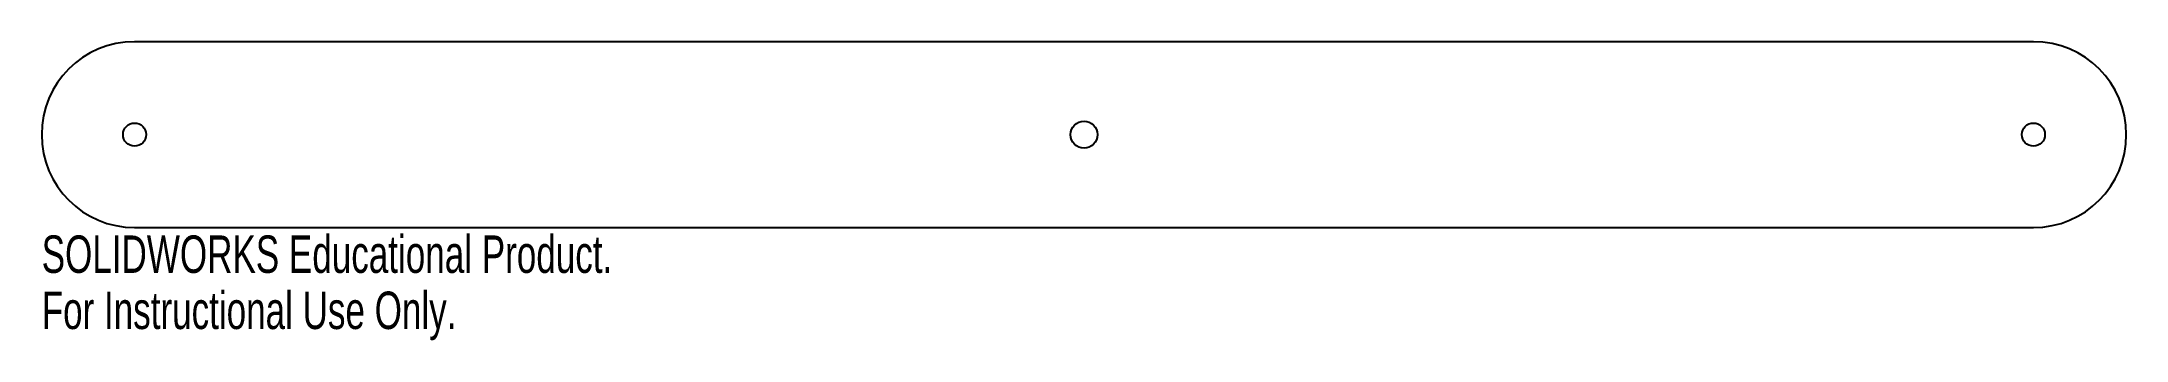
# Model space of a CAD drawing. Header units: millimetres. Extents: x -135 to 135, y -27 to 12.
import ezdxf

# ---------------------------------------------------------------- set-up
doc = ezdxf.new("R2010")
doc.units = ezdxf.units.MM
doc.styles.add('SLDTEXTSTYLE0', font='TXT', dxfattribs={"width": 0.7})

msp = doc.modelspace()

# ---------------------------------------------------------------- linework, layer by layer
at = {"color": 7, "linetype": 'Continuous', "lineweight": 25}
for p, q in [((122.6, 12), (-122.6, 12)), ((-122.6, -12), (122.6, -12))]:
    msp.add_line(p, q, dxfattribs=at)
for centre, radius in [((-122.6, 0), 1.5), ((0, 0), 1.75), ((122.6, 0), 1.5)]:
    msp.add_circle(centre, radius, dxfattribs=at)
for centre, start, end in [((-122.6, 0), 90, 270), ((122.6, 0), 270, 90)]:
    msp.add_arc(centre, 12, start, end, dxfattribs=at)

# ---------------------------------------------------------------- texts
at = {"color": 7, "linetype": 'Continuous', "char_height": 4.8336, "attachment_point": 1, "style": 'SLDTEXTSTYLE0'}
for s, insert in [('SOLIDWORKS Educational Product.', (-134.6, -13.02)), ('For Instructional Use Only.', (-134.6, -20.27))]:
    msp.add_mtext(s, dxfattribs=dict(at, insert=insert))

doc.saveas('drawing.dxf')
